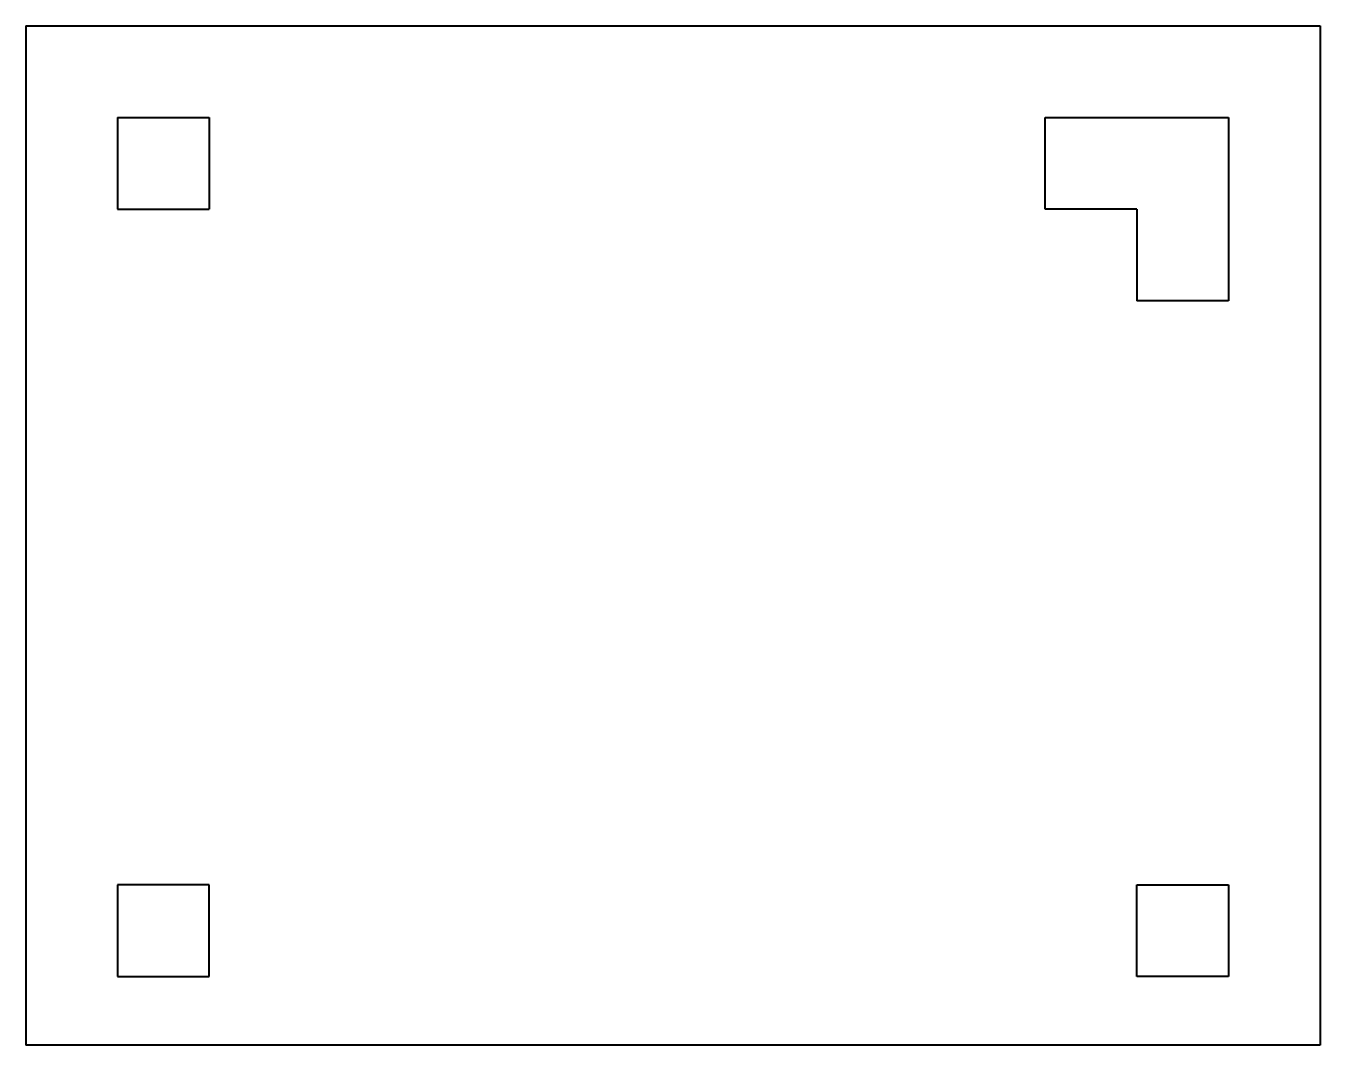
# Model space of a CAD drawing. Header units: inches. Extents: x -28.2 to 28.2, y -20.2 to 24.2.
import ezdxf

# ---------------------------------------------------------------- set-up
doc = ezdxf.new("R2010")
doc.units = ezdxf.units.IN
doc.header["$MEASUREMENT"] = 0
doc.layers.add('Visible', color=7, linetype='Continuous', lineweight=40)

msp = doc.modelspace()

# ---------------------------------------------------------------- linework, layer by layer
at = {"layer": 'Visible'}
for p, q in [((-28.25, 24.25), (28.25, 24.25)), ((-28.25, 24.25), (-28.25, -20.25)), ((28.25, 24.25), (28.25, -20.25)), ((-24.25, 20.25), (-24.25, 16.25)), ((-24.25, 20.25), (-20.25, 20.25)), ((-20.25, 20.25), (-20.25, 16.25)), ((16.25, 16.25), (16.25, 20.25)), ((16.25, 20.25), (24.25, 20.25)), ((24.25, 20.25), (24.25, 12.25)), ((-24.25, 16.25), (-20.25, 16.25)), ((20.25, 16.25), (16.25, 16.25)), ((20.25, 16.25), (20.25, 12.25)), ((24.25, 12.25), (20.25, 12.25)), ((-24.25, -13.25), (-24.25, -17.25)), ((-20.25, -13.25), (-24.25, -13.25)), ((-20.25, -17.25), (-20.25, -13.25)), ((20.25, -13.25), (24.25, -13.25)), ((20.25, -17.25), (20.25, -13.25)), ((24.25, -13.25), (24.25, -17.25)), ((-24.25, -17.25), (-20.25, -17.25)), ((24.25, -17.25), (20.25, -17.25)), ((28.25, -20.25), (-28.25, -20.25))]:
    msp.add_line(p, q, dxfattribs=at)

doc.saveas('drawing.dxf')
